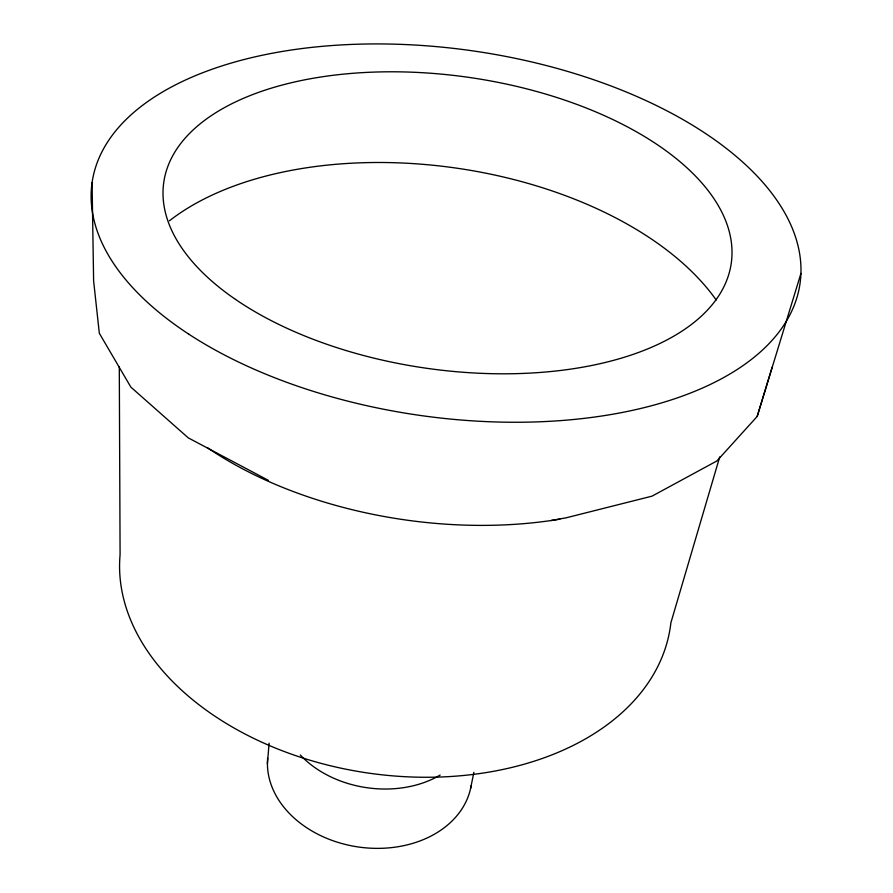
<?xml version="1.0" encoding="UTF-8"?>
<svg xmlns="http://www.w3.org/2000/svg" width="893" height="893" viewBox="0 0 893 893"><rect width="100%" height="100%" fill="white"/><g stroke="black" fill="none" stroke-linecap="round" stroke-linejoin="round"><path stroke-width="1.34" d="M267.42 763.682L269.094 743.143M470.589 788.441L473.882 772.289M719.736 456.859L670.877 622.823A277.556 187.753 8.1 0 1 376.623 774.186A277.556 187.753 8.1 0 1 120.086 554.698L119.294 366.956M551.148 520.519L566.441 517.739L652.024 496.151L716.889 460.967L757.186 416.439L772.199 367.101M757.186 416.439L800.932 273.414M268.302 480.311L188.233 437.849L130.858 387.115L99.324 333.268L93.62 280.949L92.068 182.585M559.855 519.168A313.968 177.752 8.1 0 1 207.623 447.851M169.424 220.805A313.968 177.752 8.1 0 1 456.691 168.163A313.968 177.752 8.1 0 1 716.219 300.026M440.171 775.035A95.942 70.971 8.1 0 1 300.327 754.987M471.124 785.773A102.728 78.383 8.1 0 1 359.566 847.156A102.728 78.383 8.1 0 1 267.643 758.202M235.529 299.423A286.597 146.965 8.1 0 0 717.827 297.168A286.597 146.965 8.1 0 0 389.181 71.797A286.597 146.965 8.1 0 0 235.529 299.423M188.736 334.127A357.568 184.181 8.1 0 0 786.443 321.067A357.568 184.181 8.1 0 0 362.96 44.07A357.568 184.181 8.1 0 0 188.736 334.127"/></g></svg>
